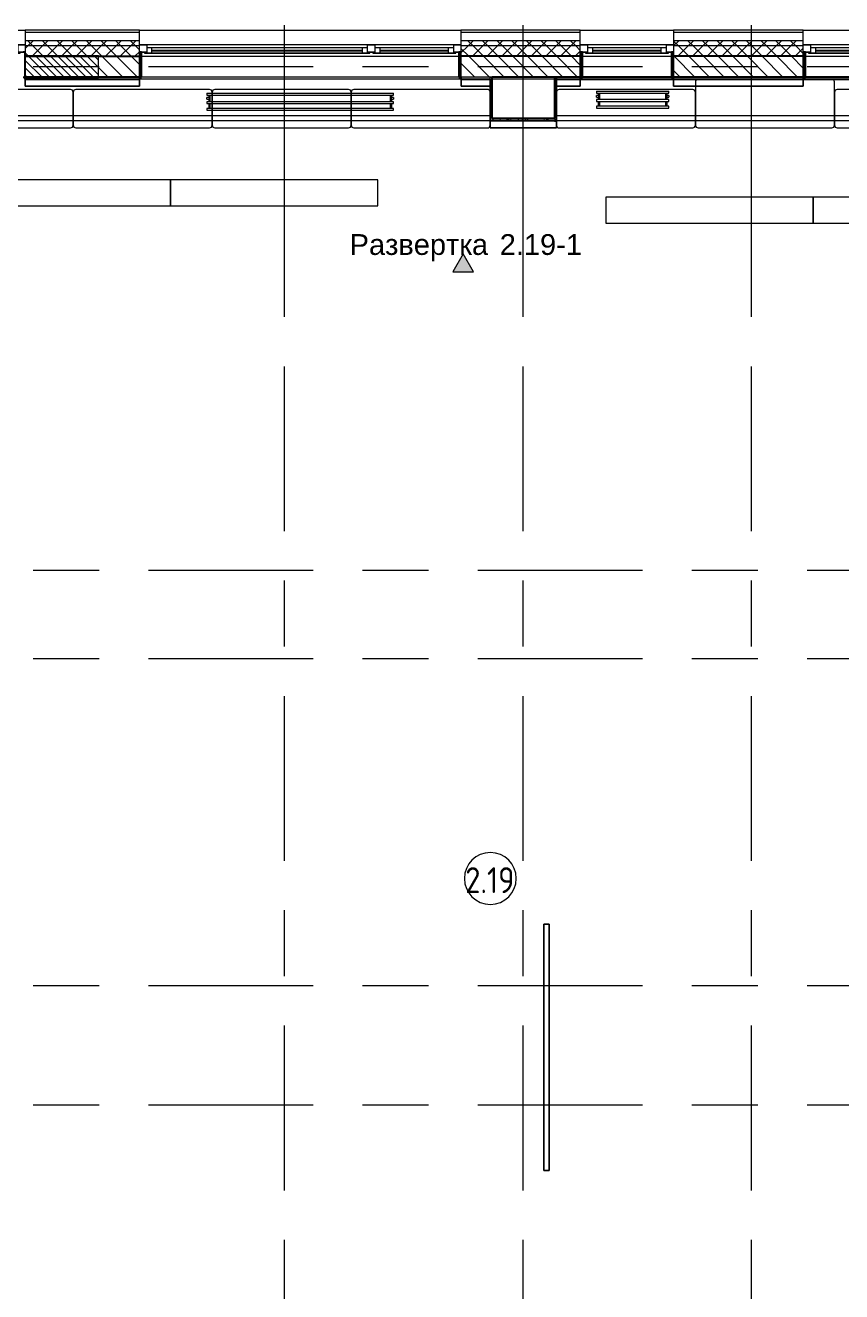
# Model space of a CAD drawing. Header units: millimetres. Extents: x 39486 to 115248, y -1987 to 27400.
# Drawn here: x 49660 to 57530, y 15200 to 27398 of the extents above; entities that cross this region are included whole.
import ezdxf

# ---------------------------------------------------------------- set-up
doc = ezdxf.new("R2010")
doc.units = ezdxf.units.MM
doc.linetypes.add('Осевая', pattern=[3175, 635, -476.25, 1587.5, -476.25])
for name, color, linetype, lineweight in [('A-AREA-IDEN', 7, 'Continuous', 9), ('A-GLAZ', 7, 'Continuous', 9), ('A-GLAZ-1', 7, 'Continuous', 13), ('A-WALL', 7, 'Continuous', 9), ('G-ANNO-SYMB', 7, 'Continuous', 9), ('I-WALL', 7, 'Continuous', 9), ('M-EQPM', 7, 'Continuous', 9), ('Оси', 7, 'Continuous', 9), ('Оси-2', 7, 'Осевая', 9)]:
    doc.layers.add(name, color=color, linetype=linetype, lineweight=lineweight)
for name, color, linetype, lineweight, true_color in [('A-WALL-1', 7, 'Continuous', 25, 0x3c3c3c), ('A-WALL-3', 7, 'Continuous', 13, 0x3c3c3c), ('A-WALL-FNSH-1', 7, 'Continuous', 9, 0x3c3c3c), ('A-WALL-FNSH-2', 7, 'Continuous', 13, 0x3c3c3c), ('I-FURN-1', 7, 'Continuous', 9, 0xf0f0f0)]:
    doc.layers.add(name, color=color, linetype=linetype, lineweight=lineweight, true_color=true_color)
doc.styles.add('Arial_1', font='arial.ttf', dxfattribs={"height": 200})
doc.styles.add('GOST Common', font='GOST_Common.ttf', dxfattribs={"width": 0.9, "height": 250})
pattern_1 = [(45, (0, 0), (-70.71068, 70.71068), []), (135, (0, 0), (-70.71068, -70.71068), [])]
pattern_2 = [(0, (0, 0), (121.92, 30.48), [10.058, -81.382, 10.058, -81.382, -487.68]), (0, (0, 0), (121.92, 30.48), [-182.88, 10.058, -172.822, 10.058, -81.382, -213.36]), (0, (0, 0), (121.92, 30.48), [-457.2, 10.058, -50.902, 10.058, -142.342]), (120, (45.72, 15.24), (-87.356454, 90.345817), [10.058, -81.382, 10.058, -81.382, -487.68]), (120, (45.72, 15.24), (-87.356454, 90.345817), [-182.88, 10.058, -172.822, 10.058, -81.382, -213.36]), (120, (45.72, 15.24), (-87.356454, 90.345817), [-457.2, 10.058, -50.902, 10.058, -142.342]), (240, (60.96, 76.2), (-34.563546, -120.825817), [10.058, -81.382, 10.058, -81.382, -487.68]), (240, (60.96, 76.2), (-34.563546, -120.825817), [-182.88, 10.058, -172.822, 10.058, -81.382, -213.36]), (240, (60.96, 76.2), (-34.563546, -120.825817), [-457.2, 10.058, -50.902, 10.058, -142.342])]

# ---------------------------------------------------------------- blocks, each defined once
blk = doc.blocks.new('120_Окно_СКБ_2Ст - 120_Окно_СКБ_2Ст 2700х2500 _мал створка справа_ 2-23206922-План разверток пом_ 2_19_ Этаж 2')
at = {"layer": 'A-GLAZ'}
for p, q in [((1350, -5), (-1350, -5)), ((-1330, -75), (-1300, -75)), ((-1230, -55), (400, -55)), ((400, -65), (-1230, -65)), ((470, -75), (500, -75)), ((570, -55), (1230, -55)), ((1230, -65), (570, -65)), ((1300, -75), (1330, -75))]:
    blk.add_line(p, q, dxfattribs=at)
at = {"layer": 'A-GLAZ-1'}
for p, q in [((-1350, -75), (-1350, -5)), ((-1350, -5), (-1280, -5)), ((-1280, -75), (-1350, -75)), ((-1280, -75), (-1300, -75)), ((-1300, -75), (-1300, -85)), ((-1300, -85), (470, -85)), ((470, -85), (-1300, -85)), ((-1280, -5), (-1280, -75)), ((450, -35), (-1280, -35)), ((-1280, -35), (-1280, -75)), ((-1230, -85), (-1230, -35)), ((400, -85), (400, -35)), ((450, -75), (450, -5)), ((450, -5), (520, -5)), ((450, -75), (450, -35)), ((520, -75), (450, -75)), ((470, -75), (450, -75)), ((470, -85), (470, -75)), ((520, -75), (500, -75)), ((500, -75), (500, -85)), ((500, -85), (1300, -85)), ((1300, -85), (500, -85)), ((520, -5), (520, -75)), ((1280, -35), (520, -35)), ((520, -35), (520, -75)), ((570, -85), (570, -35)), ((1230, -85), (1230, -35)), ((1280, -75), (1280, -5)), ((1280, -5), (1350, -5)), ((1280, -75), (1280, -35)), ((1350, -75), (1280, -75)), ((1300, -75), (1280, -75)), ((1300, -85), (1300, -75)), ((1350, -5), (1350, -75))]:
    blk.add_line(p, q, dxfattribs=at)
blk = doc.blocks.new('120_Окно_СКБ_1Ст - 120_Окно_СКБ_1Ст 900х2500_h_-19906774-План разверток пом_ 2_19_ Этаж 2')
at = {"layer": 'A-GLAZ'}
for p, q in [((450, -5), (-450, -5)), ((-430, -75), (-400, -75)), ((-330, -55), (330, -55)), ((330, -65), (-330, -65)), ((400, -75), (430, -75))]:
    blk.add_line(p, q, dxfattribs=at)
at = {"layer": 'A-GLAZ-1'}
for p, q in [((-450, -75), (-450, -5)), ((-450, -5), (-380, -5)), ((-380, -75), (-450, -75)), ((-380, -75), (-400, -75)), ((-400, -75), (-400, -85)), ((-400, -85), (400, -85)), ((400, -85), (-400, -85)), ((-380, -5), (-380, -75)), ((380, -35), (-380, -35)), ((-380, -35), (-380, -75)), ((-330, -85), (-330, -35)), ((330, -85), (330, -35)), ((380, -75), (380, -5)), ((380, -5), (450, -5)), ((380, -75), (380, -35)), ((450, -75), (380, -75)), ((400, -75), (380, -75)), ((400, -85), (400, -75)), ((450, -5), (450, -75))]:
    blk.add_line(p, q, dxfattribs=at)
blk = doc.blocks.new('120_Окно_СКБ_2Ст - 120_Окно_СКБ_2Ст 3100х2500 _мал_створка слева_ 2-19089248-План разверток пом_ 2_19_ Этаж 2')
at = {"layer": 'A-GLAZ'}
for p, q in [((1550, -5), (-1550, -5)), ((-1530, -75), (-1500, -75)), ((-1430, -55), (600, -55)), ((600, -65), (-1430, -65)), ((670, -75), (700, -75)), ((770, -55), (1430, -55)), ((1430, -65), (770, -65)), ((1500, -75), (1530, -75))]:
    blk.add_line(p, q, dxfattribs=at)
at = {"layer": 'A-GLAZ-1'}
for p, q in [((-1550, -75), (-1550, -5)), ((-1550, -5), (-1480, -5)), ((-1480, -75), (-1550, -75)), ((-1480, -75), (-1500, -75)), ((-1500, -75), (-1500, -85)), ((-1500, -85), (670, -85)), ((670, -85), (-1500, -85)), ((-1480, -5), (-1480, -75)), ((650, -35), (-1480, -35)), ((-1480, -35), (-1480, -75)), ((-1430, -85), (-1430, -35)), ((600, -85), (600, -35)), ((650, -75), (650, -5)), ((650, -5), (720, -5)), ((650, -75), (650, -35)), ((720, -75), (650, -75)), ((670, -75), (650, -75)), ((670, -85), (670, -75)), ((720, -75), (700, -75)), ((700, -75), (700, -85)), ((700, -85), (1500, -85)), ((1500, -85), (700, -85)), ((720, -5), (720, -75)), ((1480, -35), (720, -35)), ((720, -35), (720, -75)), ((770, -85), (770, -35)), ((1430, -85), (1430, -35)), ((1480, -75), (1480, -5)), ((1480, -5), (1550, -5)), ((1480, -75), (1480, -35)), ((1550, -75), (1480, -75)), ((1500, -75), (1480, -75)), ((1500, -85), (1500, -75)), ((1550, -5), (1550, -75))]:
    blk.add_line(p, q, dxfattribs=at)
blk = doc.blocks.new('Стол базовый прямоугольный - 5_7-26328560-План разверток пом_ 2_19_ Этаж 2')
at = {"layer": 'I-FURN-1'}
for p, q in [((1000, 125), (-1000, 125)), ((-1000, 125), (-1000, -125)), ((1000, -125), (1000, 125)), ((-1000, -125), (1000, -125))]:
    blk.add_line(p, q, dxfattribs=at)
blk = doc.blocks.new('radiator_prado_classic_z_tip_30_po exemplyaru - Classic Z Тип 30-500-30677905-План разверток пом_ 2_19_ Этаж 2')
at = {"layer": 'M-EQPM'}
for p, q in [((0, 228), (0, 210)), ((1800, 228), (0, 228)), ((0, 210), (1800, 210)), ((1800, 164), (0, 164)), ((0, 164), (0, 146)), ((0, 146), (1800, 146)), ((17, 210), (17, 164)), ((17, 146), (17, 121)), ((32, 164), (32, 210)), ((32, 82), (32, 146)), ((1767, 210), (1767, 164)), ((1767, 146), (1767, 82)), ((1782, 164), (1782, 210)), ((1782, 121), (1782, 146)), ((1800, 210), (1800, 228)), ((1800, 146), (1800, 164)), ((17, 121), (0, 121)), ((17, 121), (0, 121)), ((0, 121), (0, 121)), ((0, 106), (0, 121)), ((0, 121), (0, 121)), ((0, 106), (17, 106)), ((0, 107), (0, 106)), ((0, 107), (0, 107)), ((0, 106), (17, 106)), ((1800, 82), (0, 82)), ((0, 82), (0, 64)), ((1800, 64), (0, 64)), ((17, 106), (17, 82)), ((1800, 121), (1782, 121)), ((1800, 121), (1782, 121)), ((1782, 82), (1782, 106)), ((1782, 106), (1800, 106)), ((1782, 106), (1800, 106)), ((1800, 121), (1800, 106)), ((1800, 121), (1800, 121)), ((1800, 121), (1800, 121)), ((1800, 121), (1800, 121)), ((1800, 106), (1800, 107)), ((1800, 107), (1800, 106)), ((1800, 106), (1800, 107)), ((1800, 64), (1800, 82))]:
    blk.add_line(p, q, dxfattribs=at)
for points, knots in [([(25, 114), (25, 114), (24, 115), (22, 117), (22, 117), (21, 118), (21, 118), (20, 119), (20, 119), (20, 119), (20, 119), (19, 120), (19, 120), (19, 120), (19, 120), (18, 121), (18, 121), (18, 121), (18, 121), (18, 121), (18, 121), (17, 121), (17, 121)], [0, 0, 0, 0, 0.142857, 0.285714, 0.357143, 0.392857, 0.428571, 0.464286, 0.5, 0.535714, 0.571429, 0.607143, 0.642857, 0.678571, 0.714286, 0.75, 0.785714, 0.821429, 0.857143, 0.892857, 0.928571, 1, 1, 1, 1]), ([(17, 106), (17, 106), (18, 107), (18, 107), (18, 107), (18, 107), (18, 107), (18, 107), (19, 108), (19, 108), (19, 108), (19, 108), (20, 109), (20, 109), (20, 109), (21, 110), (21, 110), (22, 111), (22, 111), (24, 113), (25, 114), (25, 114)], [0, 0, 0, 0, 0.071429, 0.107143, 0.142857, 0.178571, 0.214286, 0.25, 0.285714, 0.321429, 0.357143, 0.392857, 0.428571, 0.464286, 0.5, 0.571429, 0.607143, 0.642857, 0.714286, 0.857143, 1, 1, 1, 1]), ([(1775, 114), (1775, 114), (1776, 115), (1778, 117), (1778, 117), (1779, 118), (1779, 118), (1780, 119), (1780, 119), (1780, 119), (1780, 119), (1781, 120), (1781, 120), (1781, 120), (1781, 120), (1782, 121), (1782, 121), (1782, 121), (1782, 121), (1782, 121), (1782, 121), (1782, 121), (1782, 121)], [0, 0, 0, 0, 0.142857, 0.285714, 0.357143, 0.392857, 0.428571, 0.464286, 0.5, 0.535714, 0.571429, 0.607143, 0.642857, 0.678571, 0.714286, 0.75, 0.785714, 0.821429, 0.857143, 0.892857, 0.928571, 1, 1, 1, 1]), ([(1782, 106), (1782, 106), (1782, 107), (1782, 107), (1782, 107), (1782, 107), (1782, 107), (1782, 107), (1781, 108), (1781, 108), (1781, 108), (1781, 108), (1780, 109), (1780, 109), (1780, 109), (1779, 110), (1779, 110), (1778, 111), (1778, 111), (1776, 113), (1775, 114), (1775, 114)], [0, 0, 0, 0, 0.071429, 0.107143, 0.142857, 0.178571, 0.214286, 0.25, 0.285714, 0.321429, 0.357143, 0.392857, 0.428571, 0.464286, 0.5, 0.571429, 0.607143, 0.642857, 0.714286, 0.857143, 1, 1, 1, 1])]:
    blk.add_open_spline(points, degree=3, knots=knots, dxfattribs=at)
blk = doc.blocks.new('radiator_prado_classic_z_tip_30_po exemplyaru - Classic Z Тип 30-500-30677900-План разверток пом_ 2_19_ Этаж 2')
at = {"layer": 'M-EQPM'}
for p, q in [((0, 228), (0, 210)), ((700, 228), (0, 228)), ((0, 210), (700, 210)), ((700, 164), (0, 164)), ((0, 164), (0, 146)), ((0, 146), (700, 146)), ((17, 210), (17, 164)), ((17, 146), (17, 121)), ((32, 164), (32, 210)), ((32, 82), (32, 146)), ((667, 210), (667, 164)), ((667, 146), (667, 82)), ((682, 164), (682, 210)), ((682, 121), (682, 146)), ((700, 210), (700, 228)), ((700, 146), (700, 164)), ((17, 121), (0, 121)), ((17, 121), (0, 121)), ((0, 121), (0, 121)), ((0, 106), (0, 121)), ((0, 121), (0, 121)), ((0, 106), (17, 106)), ((0, 107), (0, 106)), ((0, 107), (0, 107)), ((0, 106), (17, 106)), ((700, 82), (0, 82)), ((0, 82), (0, 64)), ((700, 64), (0, 64)), ((17, 106), (17, 82)), ((700, 121), (682, 121)), ((700, 121), (682, 121)), ((682, 82), (682, 106)), ((682, 106), (700, 106)), ((682, 106), (700, 106)), ((700, 121), (700, 106)), ((700, 121), (700, 121)), ((700, 121), (700, 121)), ((700, 121), (700, 121)), ((700, 106), (700, 107)), ((700, 107), (700, 106)), ((700, 106), (700, 107)), ((700, 64), (700, 82))]:
    blk.add_line(p, q, dxfattribs=at)
for points, knots in [([(25, 114), (25, 114), (24, 115), (22, 117), (22, 117), (21, 118), (21, 118), (20, 119), (20, 119), (20, 119), (20, 119), (19, 120), (19, 120), (19, 120), (19, 120), (18, 121), (18, 121), (18, 121), (18, 121), (18, 121), (18, 121), (17, 121), (17, 121)], [0, 0, 0, 0, 0.142857, 0.285714, 0.357143, 0.392857, 0.428571, 0.464286, 0.5, 0.535714, 0.571429, 0.607143, 0.642857, 0.678571, 0.714286, 0.75, 0.785714, 0.821429, 0.857143, 0.892857, 0.928571, 1, 1, 1, 1]), ([(17, 106), (17, 106), (18, 107), (18, 107), (18, 107), (18, 107), (18, 107), (18, 107), (19, 108), (19, 108), (19, 108), (19, 108), (20, 109), (20, 109), (20, 109), (21, 110), (21, 110), (22, 111), (22, 111), (24, 113), (25, 114), (25, 114)], [0, 0, 0, 0, 0.071429, 0.107143, 0.142857, 0.178571, 0.214286, 0.25, 0.285714, 0.321429, 0.357143, 0.392857, 0.428571, 0.464286, 0.5, 0.571429, 0.607143, 0.642857, 0.714286, 0.857143, 1, 1, 1, 1]), ([(675, 114), (675, 114), (676, 115), (678, 117), (678, 117), (679, 118), (679, 118), (680, 119), (680, 119), (680, 119), (680, 119), (681, 120), (681, 120), (681, 120), (681, 120), (682, 121), (682, 121), (682, 121), (682, 121), (682, 121), (682, 121), (682, 121), (682, 121)], [0, 0, 0, 0, 0.142857, 0.285714, 0.357143, 0.392857, 0.428571, 0.464286, 0.5, 0.535714, 0.571429, 0.607143, 0.642857, 0.678571, 0.714286, 0.75, 0.785714, 0.821429, 0.857143, 0.892857, 0.928571, 1, 1, 1, 1]), ([(682, 106), (682, 106), (682, 107), (682, 107), (682, 107), (682, 107), (682, 107), (682, 107), (681, 108), (681, 108), (681, 108), (681, 108), (680, 109), (680, 109), (680, 109), (679, 110), (679, 110), (678, 111), (678, 111), (676, 113), (675, 114), (675, 114)], [0, 0, 0, 0, 0.071429, 0.107143, 0.142857, 0.178571, 0.214286, 0.25, 0.285714, 0.321429, 0.357143, 0.392857, 0.428571, 0.464286, 0.5, 0.571429, 0.607143, 0.642857, 0.714286, 0.857143, 1, 1, 1, 1])]:
    blk.add_open_spline(points, degree=3, knots=knots, dxfattribs=at)
blk = doc.blocks.new('Мат 1340х300х800_h_ около окна - 1372 x 1905mm - Double-31170368-План разверток пом_ 2_19_ Этаж 2')
at = {"layer": 'I-FURN-1'}
for p, q in [((-459, 826), (-459, 507)), ((856, 851), (-433, 851)), ((881, 507), (881, 826)), ((-433, 481), (856, 481))]:
    blk.add_line(p, q, dxfattribs=at)
for centre, start, end in [((-433, 826), 90, 180), ((856, 826), 0, 90), ((-433, 507), 180, 270), ((856, 507), 270, 360)]:
    blk.add_arc(centre, 25.4, start, end, dxfattribs=at)
blk = doc.blocks.new('Мат 1340х300х800_h_ около окна - 1372 x 1905mm - Double-V3-План разверток пом_ 2_19_ Этаж 2')
at = {"layer": 'I-FURN-1'}
for p, q in [((-459, 826), (-459, 507)), ((856, 851), (-433, 851)), ((881, 507), (881, 551)), ((-433, 481), (856, 481))]:
    blk.add_line(p, q, dxfattribs=at)
for centre, start, end in [((-433, 826), 90, 180), ((856, 826), 6.0488, 90), ((-433, 507), 180, 270), ((856, 507), 270, 358.9286)]:
    blk.add_arc(centre, 25.4, start, end, dxfattribs=at)
blk = doc.blocks.new('Мат 1340х300х800_h_ около окна - 1372 x 1905mm - Double-V4-План разверток пом_ 2_19_ Этаж 2')
at = {"layer": 'I-FURN-1'}
for p, q in [((856, 851), (-433, 851)), ((881, 507), (881, 826)), ((-459, 550), (-459, 507)), ((-433, 481), (856, 481))]:
    blk.add_line(p, q, dxfattribs=at)
for centre, start, end in [((-433, 826), 90, 180), ((856, 826), 0, 90), ((-433, 507), 180, 184.9774), ((-433, 507), 184.9774, 270), ((856, 507), 270, 360)]:
    blk.add_arc(centre, 25.4, start, end, dxfattribs=at)
blk = doc.blocks.new('Мат 1340х400х800_h_ - 1372 x 1905mm - Double-V5-План разверток пом_ 2_19_ Этаж 2')
at = {"layer": 'I-FURN-1'}
for p, q in [((-459, 926), (-459, 882)), ((-459, 882), (-459, 507)), ((881, 507), (881, 926)), ((-433, 481), (856, 481))]:
    blk.add_line(p, q, dxfattribs=at)
for centre, start, end in [((-433, 926), 90.0002, 180), ((856, 926), 0, 89.9998), ((-433, 507), 180, 270), ((856, 507), 270, 360)]:
    blk.add_arc(centre, 25.4, start, end, dxfattribs=at)
blk = doc.blocks.new('Мат в спортивном зале - Т8-V21-План разверток пом_ 2_19_ Этаж 2')
at = {"layer": 'I-FURN-1'}
for p, q in [((241, 926), (241, 907)), ((881, 909), (241, 909)), ((241, 909), (241, 839)), ((241, 839), (241, 908)), ((881, 907), (881, 926)), ((881, 839), (881, 909)), ((881, 907), (881, 839)), ((241, 839), (881, 839)), ((881, 839), (241, 839))]:
    blk.add_line(p, q, dxfattribs=at)
blk = doc.blocks.new('Мат в спортивном зале - Т11-31176895-План разверток пом_ 2_19_ Этаж 2')
at = {"layer": 'I-FURN-1'}
for p, q in [((-219, 926), (-219, 907)), ((881, 909), (-219, 909)), ((-219, 909), (-219, 839)), ((-219, 839), (-219, 908)), ((881, 907), (881, 926)), ((881, 839), (881, 909)), ((881, 908), (881, 839)), ((-219, 839), (881, 839)), ((881, 839), (-219, 839))]:
    blk.add_line(p, q, dxfattribs=at)
blk = doc.blocks.new('Мат в спортивном зале - Т12-31176922-План разверток пом_ 2_19_ Этаж 2')
at = {"layer": 'I-FURN-1'}
for p, q in [((601, 926), (601, 907)), ((881, 909), (601, 909)), ((601, 909), (601, 839)), ((601, 839), (601, 908)), ((881, 907), (881, 926)), ((881, 839), (881, 909)), ((601, 839), (881, 839)), ((880, 839), (601, 839))]:
    blk.add_line(p, q, dxfattribs=at)
blk = doc.blocks.new('Мат в спортивном зале - Т13-31176944-План разверток пом_ 2_19_ Этаж 2')
at = {"layer": 'I-FURN-1'}
for p, q in [((651, 926), (651, 907)), ((881, 909), (651, 909)), ((651, 909), (651, 839)), ((881, 907), (881, 926)), ((881, 839), (881, 909)), ((881, 908), (881, 839)), ((651, 839), (881, 839)), ((881, 839), (651, 839))]:
    blk.add_line(p, q, dxfattribs=at)
blk = doc.blocks.new('Мат в спортивном зале - Т14-31177230-План разверток пом_ 2_19_ Этаж 2')
at = {"layer": 'I-FURN-1'}
for p, q in [((-369, 926), (-369, 907)), ((881, 909), (-369, 909)), ((-369, 909), (-369, 839)), ((-369, 839), (-369, 908)), ((881, 907), (881, 926)), ((881, 839), (881, 909)), ((881, 908), (881, 839)), ((-369, 839), (881, 839)), ((881, 839), (-369, 839))]:
    blk.add_line(p, q, dxfattribs=at)
blk = doc.blocks.new('Марка_Помещения - Номер-25198446-План разверток пом_ 2_19_ Этаж 2')
at = {"layer": 'A-AREA-IDEN'}
for start, end in [(360, 180), (180, 360)]:
    blk.add_arc((0, 0), 2.5, start, end, dxfattribs=at)
blk = doc.blocks.new('Фасад - Марка фасада_Указатель-25386507-План разверток пом_ 2_19_ Этаж 2')
at = {"layer": 'G-ANNO-SYMB'}
blk.add_hatch(color=256, dxfattribs=at).paths.add_polyline_path([(-1, 0), (0, 1.73), (1, 0), (0, 0)])
for p, q in [((0, 1.73), (-1, 0)), ((1, 0), (0, 1.73)), ((-1, 0), (0, 0)), ((0, 0), (1, 0))]:
    blk.add_line(p, q, dxfattribs=at)

msp = doc.modelspace()

# ---------------------------------------------------------------- hatches: boundary and pattern name
at = {"layer": 'A-WALL'}
h = msp.add_hatch(dxfattribs=at)
h.set_pattern_fill('FP_6', color=256, style=0, pattern_type=2)
h.set_pattern_definition(pattern_1)
h.paths.add_polyline_path([(65260, 27200), (65260, 27250), (64180, 27250), (64180, 27200), (64955.2, 27200)])
h.paths.add_polyline_path([(66160, 27200), (66834.9, 27200), (66834.9, 27250), (66160, 27250)])
h.paths.add_polyline_path([(61040, 27200), (61040, 27250), (59860, 27250), (59860, 27200), (60755.2, 27200)])
h.paths.add_polyline_path([(57160, 27200), (57160, 27250), (55909.9, 27250), (55909.9, 27200), (56013.8, 27200)])
h.paths.add_polyline_path([(54467.9, 27200), (55009.9, 27200), (55009.9, 27250), (53860.2, 27250), (53860.2, 27200)])
h.paths.add_polyline_path([(48284.4, 27200), (48760.3, 27200), (48760.3, 27250), (47507, 27250), (47507, 27200), (47511.5, 27200)])
h.paths.add_polyline_path([(49830.3, 27200), (50760.2, 27200), (50760.2, 27250), (49660.3, 27250), (49660.3, 27200)])
h.paths.add_polyline_path([(43646.8, 27200), (44407, 27200), (44407, 27250), (42100.9, 27250), (42100.9, 27200)])
h = msp.add_hatch(dxfattribs=at)
h.set_pattern_fill('FP_6', color=256, style=0, pattern_type=2)
h.set_pattern_definition(pattern_1)
h.paths.add_polyline_path([(66834.9, 27100), (66834.9, 27200), (66160, 27200), (66160, 27100), (66760, 27100)])
h.paths.add_polyline_path([(64180, 27100), (65260, 27100), (65260, 27200), (64180, 27200)])
h.paths.add_polyline_path([(60651.4, 27100), (61040, 27100), (61040, 27200), (59860, 27200), (59860, 27100), (59878.5, 27100)])
h.paths.add_polyline_path([(57160, 27100), (57160, 27200), (55909.9, 27200), (55909.9, 27100), (56013.8, 27100)])
h.paths.add_polyline_path([(54467.9, 27100), (55009.9, 27100), (55009.9, 27200), (53860.2, 27200), (53860.2, 27100)])
h.paths.add_polyline_path([(50760.2, 27100), (50760.2, 27200), (49660.3, 27200), (49660.3, 27100), (50364.8, 27100)])
h.paths.add_polyline_path([(48760.3, 27100), (48760.3, 27200), (47507, 27200), (47507, 27100), (48284.4, 27100)])
h.paths.add_polyline_path([(44407, 27100), (44407, 27200), (42100.9, 27200), (42100.9, 27100), (43646.8, 27100)])
h = msp.add_hatch(dxfattribs=at)
h.set_pattern_fill('FP_2', color=256, style=0, pattern_type=2)
h.set_pattern_definition([(135, (0, 0), (-35.35534, -35.35534), [])])
h.paths.add_polyline_path([(50364.8, 26900), (50364.8, 27100), (49660.3, 27100), (49660.3, 26900), (49830.3, 26900)])
h.paths.add_polyline_path([(48670.9, 26900), (48760.3, 26900), (48760.3, 27100), (47507, 27100), (47507, 26900), (48284.4, 26900)])
h.paths.add_polyline_path([(44407, 26900), (44407, 27100), (42244.8, 27100), (42244.8, 26900), (43646.8, 26900)])
at = {"layer": 'I-WALL'}
h = msp.add_hatch(dxfattribs=at)
h.set_pattern_fill('FP_13', color=256, style=0, pattern_type=2)
h.set_pattern_definition(pattern_2)
h.paths.add_polyline_path([(49660.3, 26900), (49660.3, 27140), (49640.3, 27140), (49640.3, 26900)])
h = msp.add_hatch(dxfattribs=at)
h.set_pattern_fill('FP_1', color=256, style=0, pattern_type=2)
h.set_pattern_definition([(135, (0, 0), (-70.71068, -70.71068), [])])
h.paths.add_polyline_path([(66789, 26900), (66834.9, 26900), (66834.9, 27100), (66760, 27100), (66760, 26900), (66780, 26900)])
h.paths.add_polyline_path([(65260, 26900), (65260, 27100), (64160, 27100), (64160, 26900), (64464.8, 26900)])
h.paths.add_polyline_path([(60651.4, 26900), (61060, 26900), (61060, 27100), (59860, 27100), (59860, 26900), (60164.8, 26900)])
h.paths.add_polyline_path([(57160, 26900), (57160, 27100), (55909.9, 27100), (55909.9, 26900), (56013.8, 26900)])
h.paths.add_polyline_path([(54854.4, 26900), (55009.9, 26900), (55009.9, 27100), (53860.2, 27100), (53860.2, 26900), (54781, 26900)])
h.paths.add_polyline_path([(50364.8, 26900), (50760.2, 26900), (50760.2, 27100), (50364.8, 27100)])
h = msp.add_hatch(dxfattribs=at)
h.set_pattern_fill('FP_13', color=256, style=0, pattern_type=2)
h.set_pattern_definition(pattern_2)
h.paths.add_polyline_path([(50780.2, 26900), (50780.2, 27140), (50760.2, 27140), (50760.2, 26900)])
h = msp.add_hatch(dxfattribs=at)
h.set_pattern_fill('FP_13', color=256, style=0, pattern_type=2)
h.set_pattern_definition(pattern_2)
h.paths.add_polyline_path([(53860.2, 26900), (53860.2, 27140), (53840.2, 27140), (53840.2, 26900)])
h = msp.add_hatch(dxfattribs=at)
h.set_pattern_fill('FP_13', color=256, style=0, pattern_type=2)
h.set_pattern_definition(pattern_2)
h.paths.add_polyline_path([(55029.9, 26900), (55029.9, 27140), (55009.9, 27140), (55009.9, 26900)])
h = msp.add_hatch(dxfattribs=at)
h.set_pattern_fill('FP_13', color=256, style=0, pattern_type=2)
h.set_pattern_definition(pattern_2)
h.paths.add_polyline_path([(55909.9, 26900), (55909.9, 27140), (55889.9, 27140), (55889.9, 26900)])
h = msp.add_hatch(dxfattribs=at)
h.set_pattern_fill('FP_13', color=256, style=0, pattern_type=2)
h.set_pattern_definition(pattern_2)
h.paths.add_polyline_path([(57180, 26900), (57180, 27140), (57160, 27140), (57160, 26900)])
h = msp.add_hatch(dxfattribs=at)
h.set_pattern_fill('FP_13', color=256, style=0, pattern_type=2)
h.set_pattern_definition(pattern_2)
h.paths.add_polyline_path([(53860.8, 26880), (54140, 26880.9), (54140, 26900), (53860.2, 26900), (53860.2, 26880)])
h.paths.add_polyline_path([(50760.2, 26880), (50760.2, 26900), (49660.3, 26900), (49660.3, 26880), (49830.3, 26880)])
h = msp.add_hatch(dxfattribs=at)
h.set_pattern_fill('FP_13', color=256, style=0, pattern_type=2)
h.set_pattern_definition(pattern_2)
h.paths.add_polyline_path([(54140, 26500), (54160, 26500), (54160, 26900), (54140, 26900), (54140, 26810.9)])
h = msp.add_hatch(dxfattribs=at)
h.set_pattern_fill('FP_13', color=256, style=0, pattern_type=2)
h.set_pattern_definition(pattern_2)
h.paths.add_polyline_path([(59492, 26880), (60140, 26880), (60139, 26900), (54760, 26900), (54760, 26880), (59105.5, 26880)])
h = msp.add_hatch(dxfattribs=at)
h.set_pattern_fill('FP_13', color=256, style=0, pattern_type=2)
h.set_pattern_definition(pattern_2)
h.paths.add_polyline_path([(54780, 26500), (54779.9, 26880), (54760, 26880), (54760, 26500), (54779.9, 26500)])
h = msp.add_hatch(dxfattribs=at)
h.set_pattern_fill('FP_13', color=256, style=0, pattern_type=2)
h.set_pattern_definition(pattern_2)
h.paths.add_polyline_path([(54780, 26479), (54781, 26480), (54780, 26500), (54140, 26500), (54140.8, 26480), (54760, 26479)])

# ---------------------------------------------------------------- linework, layer by layer
at = {"layer": 'A-WALL'}
for p, q in [((48760.3, 27350), (49660.3, 27350)), ((50760.2, 27350), (53860.2, 27350)), ((55009.9, 27350), (55909.9, 27350)), ((57160, 27350), (59860, 27350)), ((50760.2, 27250), (49660.3, 27250)), ((55009.9, 27250), (53860.2, 27250)), ((57160, 27250), (55909.9, 27250)), ((50760.2, 27200), (49660.3, 27200)), ((50364.8, 26900), (50364.8, 27100)), ((55009.9, 27200), (53860.2, 27200)), ((57160, 27200), (55909.9, 27200)), ((54160, 26900), (53860.2, 26900))]:
    msp.add_line(p, q, dxfattribs=at)
at = {"layer": 'A-WALL-1'}
for p, q in [((49660.3, 27140), (49640.3, 27140)), ((49660.3, 26880.9), (49660.3, 27140)), ((50364.8, 27100), (49660.3, 27100)), ((49660.3, 27100), (50760.2, 27100)), ((50780.2, 27140), (50760.2, 27140)), ((50760.2, 27140), (50760.2, 26880.9)), ((50780.2, 26900), (50780.2, 27140)), ((53860.2, 27140), (53840.2, 27140)), ((53840.2, 27140), (53840.2, 26900)), ((53860.2, 26880), (53860.2, 27140)), ((55009.9, 27100), (53860.2, 27100)), ((55029.9, 27140), (55009.9, 27140)), ((55009.9, 27140), (55009.9, 26900)), ((55029.9, 26900), (55029.9, 27140)), ((55909.9, 27140), (55889.9, 27140)), ((55889.9, 27140), (55889.9, 26900)), ((55909.9, 26900), (55909.9, 27140)), ((57160, 27100), (55909.9, 27100)), ((57180, 27140), (57160, 27140)), ((57160, 27140), (57160, 26900)), ((57180, 26900), (57180, 27140)), ((49640.3, 26900), (50364.8, 26900)), ((50760.2, 26900), (49660.3, 26900)), ((49660.3, 26880), (50760.2, 26880)), ((50760.2, 26900), (50780.2, 26900)), ((53840.2, 26900), (53860.2, 26900)), ((53860.8, 26880), (54140, 26880)), ((54140, 26880), (54140, 26480)), ((59860, 26900), (54160, 26900)), ((54160, 26500), (54160, 26900)), ((54760, 26900), (54760, 26500)), ((54780, 26880), (60139, 26880)), ((54780, 26500), (54780, 26880)), ((55009.9, 26900), (55029.9, 26900)), ((55889.9, 26900), (55909.9, 26900)), ((57160, 26900), (57180, 26900)), ((54140.8, 26480), (54754, 26480)), ((54760, 26500), (54160, 26500)), ((54754, 26480), (54754, 26479)), ((54760, 26479), (54780, 26479)), ((54780, 26500), (54781, 26500)), ((54781, 26480), (54781, 26500))]:
    msp.add_line(p, q, dxfattribs=at)
at = {"layer": 'A-WALL-3'}
for p, q in [((49660.3, 27330), (49660.3, 27140)), ((50760.2, 27330), (49660.3, 27330)), ((50760.2, 27140), (50760.2, 27330)), ((53860.2, 27330), (53860.2, 27140)), ((55009.9, 27330), (53860.2, 27330)), ((55009.9, 27140), (55009.9, 27330)), ((55909.9, 27330), (55909.9, 27140)), ((57160, 27330), (55909.9, 27330)), ((57160, 27140), (57160, 27330))]:
    msp.add_line(p, q, dxfattribs=at)
at = {"layer": 'A-WALL-FNSH-1'}
for p, q in [((50760.2, 27350), (49660.3, 27350)), ((49660.3, 27350), (49660.3, 27330)), ((50760.2, 27330), (50760.2, 27350)), ((55009.9, 27350), (53860.2, 27350)), ((53860.2, 27350), (53860.2, 27330)), ((55009.9, 27330), (55009.9, 27350)), ((57160, 27350), (55909.9, 27350)), ((55909.9, 27350), (55909.9, 27330)), ((57160, 27330), (57160, 27350))]:
    msp.add_line(p, q, dxfattribs=at)
at = {"layer": 'A-WALL-FNSH-2'}
for p, q in [((50781.2, 27140), (50780.2, 27140)), ((50781.2, 26900), (50781.2, 27140)), ((53840.2, 27140), (53839.2, 27140)), ((53839.2, 27140), (53839.2, 26900)), ((55030.9, 27140), (55029.9, 27140)), ((55030.9, 26900), (55030.9, 27140)), ((55889.9, 27140), (55888.9, 27140)), ((55888.9, 27140), (55888.9, 26900)), ((57181, 27140), (57180, 27140)), ((57181, 26900), (57181, 27140)), ((50760.2, 26880), (49660.3, 26880)), ((49660.3, 26880), (49660.3, 26879)), ((49660.3, 26879), (50760.2, 26879)), ((50760.2, 26879), (50760.2, 26880)), ((50780.2, 26900), (50781.2, 26900)), ((53839.2, 26900), (53840.2, 26900)), ((53860.2, 26880), (53860.2, 26879)), ((54140, 26880), (53860.8, 26880)), ((53860.8, 26879), (54139, 26879)), ((54139, 26879), (54139, 26479)), ((54780, 26900), (54780, 26880.9)), ((54781, 26880.9), (54781, 26900)), ((54781, 26500), (54781, 26879)), ((54781, 26879), (55009.9, 26879)), ((55009.9, 26879), (55009.9, 26880)), ((55888.9, 26900), (55889.9, 26900)), ((55909.9, 26880), (55909.9, 26879)), ((55910, 26879), (57160, 26879)), ((56980.5, 26879), (56980.5, 26880)), ((57160, 26879), (57160, 26880)), ((54139, 26479), (54140, 26479)), ((54140.8, 26479), (54760, 26479)), ((54780, 26479), (54781, 26479)), ((54781, 26479), (54781, 26480))]:
    msp.add_line(p, q, dxfattribs=at)
at = {"layer": 'I-FURN-1'}
for p, q in [((54660, 18740), (54660, 16366.8)), ((54710, 18740), (54660, 18740)), ((54660, 18740), (54710, 18740)), ((54660, 16366.8), (54660, 18740)), ((54710, 16366.8), (54710, 18740)), ((54710, 18740), (54710, 16366.8)), ((54660, 16366.8), (54710, 16366.8)), ((54710, 16366.8), (54660, 16366.8))]:
    msp.add_line(p, q, dxfattribs=at)
at = {"layer": 'I-WALL'}
for p, q in [((50780.2, 27100), (53840.2, 27100)), ((55029.9, 27100), (55889.9, 27100)), ((57180, 27100), (59840, 27100)), ((53860.2, 26880), (50760.2, 26880)), ((53860.2, 26880), (50760.2, 26880)), ((53860.2, 26879), (50760.2, 26879)), ((53840.2, 26900), (50781.2, 26900)), ((54760, 26880), (54160, 26880)), ((55909.9, 26879), (55009.9, 26879)), ((59859, 26879), (57160, 26879)), ((48781.3, 26529), (54139, 26529)), ((54139, 26479), (48781.3, 26479)), ((54780, 26529), (60140, 26529)), ((60140, 26479), (54781, 26479))]:
    msp.add_line(p, q, dxfattribs=at)
at = {"layer": 'Оси'}
for p, q in [((52160, 24898.1), (52160, 27398.1)), ((54460, 24898.1), (54460, 27398.1)), ((56660, 24898.1), (56660, 27398.1))]:
    msp.add_line(p, q, dxfattribs=at)
at = {"layer": 'Оси-2'}
for p, q in [((43385.9, 27000), (64280.5, 27000)), ((52160, 11888.7), (52160, 24898.1)), ((54460, 11888.7), (54460, 24898.1)), ((56660, 11888.7), (56660, 24898.1)), ((43385.9, 22150), (64280.5, 22150)), ((43385.9, 21300), (64280.5, 21300)), ((43385.9, 18150), (64280.5, 18150)), ((43385.9, 17000), (64280.5, 17000))]:
    msp.add_line(p, q, dxfattribs=at)

# ---------------------------------------------------------------- block references
at = {"layer": 'A-AREA-IDEN', "xscale": 99.99999999999993, "yscale": 99.99999999999993, "zscale": 99.99999999999993}
msp.add_blockref('Марка_Помещения - Номер-25198446-План разверток пом_ 2_19_ Этаж 2', (54143, 19180.2), dxfattribs=at)
at = {"layer": 'A-GLAZ'}
for name, p in [('120_Окно_СКБ_1Ст - 120_Окно_СКБ_1Ст 900х2500_h_-19906774-План разверток пом_ 2_19_ Этаж 2', (49210.3, 27215)), ('120_Окно_СКБ_2Ст - 120_Окно_СКБ_2Ст 3100х2500 _мал_створка слева_ 2-19089248-План разверток пом_ 2_19_ Этаж 2', (52310.2, 27215)), ('120_Окно_СКБ_1Ст - 120_Окно_СКБ_1Ст 900х2500_h_-19906774-План разверток пом_ 2_19_ Этаж 2', (55459.9, 27215)), ('120_Окно_СКБ_2Ст - 120_Окно_СКБ_2Ст 2700х2500 _мал створка справа_ 2-23206922-План разверток пом_ 2_19_ Этаж 2', (58510, 27215))]:
    msp.add_blockref(name, p, dxfattribs=at)
at = {"layer": 'G-ANNO-SYMB', "xscale": 99.99999999999993, "yscale": 99.99999999999993, "zscale": 99.99999999999993}
msp.add_blockref('Фасад - Марка фасада_Указатель-25386507-План разверток пом_ 2_19_ Этаж 2', (53881.7, 25022.7), dxfattribs=at)
at = {"layer": 'I-FURN-1'}
for name, p in [('Мат в спортивном зале - Т11-31176895-План разверток пом_ 2_19_ Этаж 2', (49878.9, 25971.6)), ('Мат в спортивном зале - Т12-31176922-План разверток пом_ 2_19_ Этаж 2', (53259.5, 25971.6)), ('Мат в спортивном зале - Т13-31176944-План разверток пом_ 2_19_ Этаж 2', (54128.6, 25971.6)), ('Мат в спортивном зале - Т14-31177230-План разверток пом_ 2_19_ Этаж 2', (56278.7, 25971.6)), ('Мат 1340х400х800_h_ - 1372 x 1905mm - Double-V5-План разверток пом_ 2_19_ Этаж 2', (56578.7, 25928.7)), ('Мат 1340х300х800_h_ около окна - 1372 x 1905mm - Double-31170368-План разверток пом_ 2_19_ Этаж 2', (49239.7, 25928.7)), ('Мат 1340х300х800_h_ около окна - 1372 x 1905mm - Double-31170368-План разверток пом_ 2_19_ Этаж 2', (50579.7, 25928.7)), ('Мат 1340х300х800_h_ около окна - 1372 x 1905mm - Double-31170368-План разверток пом_ 2_19_ Этаж 2', (51919.7, 25928.7)), ('Мат 1340х300х800_h_ около окна - 1372 x 1905mm - Double-V3-План разверток пом_ 2_19_ Этаж 2', (53259.7, 25928.7)), ('Мат 1340х300х800_h_ около окна - 1372 x 1905mm - Double-V4-План разверток пом_ 2_19_ Этаж 2', (55238.7, 25928.7)), ('Мат 1340х300х800_h_ около окна - 1372 x 1905mm - Double-31170368-План разверток пом_ 2_19_ Этаж 2', (57918.7, 25928.7)), ('Мат в спортивном зале - Т8-V21-План разверток пом_ 2_19_ Этаж 2', (53899.5, 25571.6))]:
    msp.add_blockref(name, p, dxfattribs=at)
at = {"layer": 'I-FURN-1', "rotation": 180}
for p in [(50060, 25785), (52060, 25785), (56256.2, 25617.2), (58256.2, 25617.2)]:
    msp.add_blockref('Стол базовый прямоугольный - 5_7-26328560-План разверток пом_ 2_19_ Этаж 2', p, dxfattribs=at)
at = {"layer": 'M-EQPM', "rotation": 180}
for name, p in [('radiator_prado_classic_z_tip_30_po exemplyaru - Classic Z Тип 30-500-30677905-План разверток пом_ 2_19_ Этаж 2', (53210, 26808)), ('radiator_prado_classic_z_tip_30_po exemplyaru - Classic Z Тип 30-500-30677900-План разверток пом_ 2_19_ Этаж 2', (55864.9, 26828))]:
    msp.add_blockref(name, p, dxfattribs=at)

# ---------------------------------------------------------------- texts
at = {"layer": 'A-AREA-IDEN', "insert": (53901.1, 19288.7), "char_height": 250, "width": 606.076, "attachment_point": 1, "style": 'GOST Common'}
msp.add_mtext('2.19', dxfattribs=at)
at = {"layer": 'G-ANNO-SYMB', "char_height": 200, "attachment_point": 1, "style": 'Arial_1'}
for s, insert, width in [('Развертка', (52786.9, 25386.5), 1659.493), (' 2.19-1', (54156.2, 25386.5), 1074.261)]:
    msp.add_mtext(s, dxfattribs=dict(at, insert=insert, width=width))

doc.saveas('drawing.dxf')
